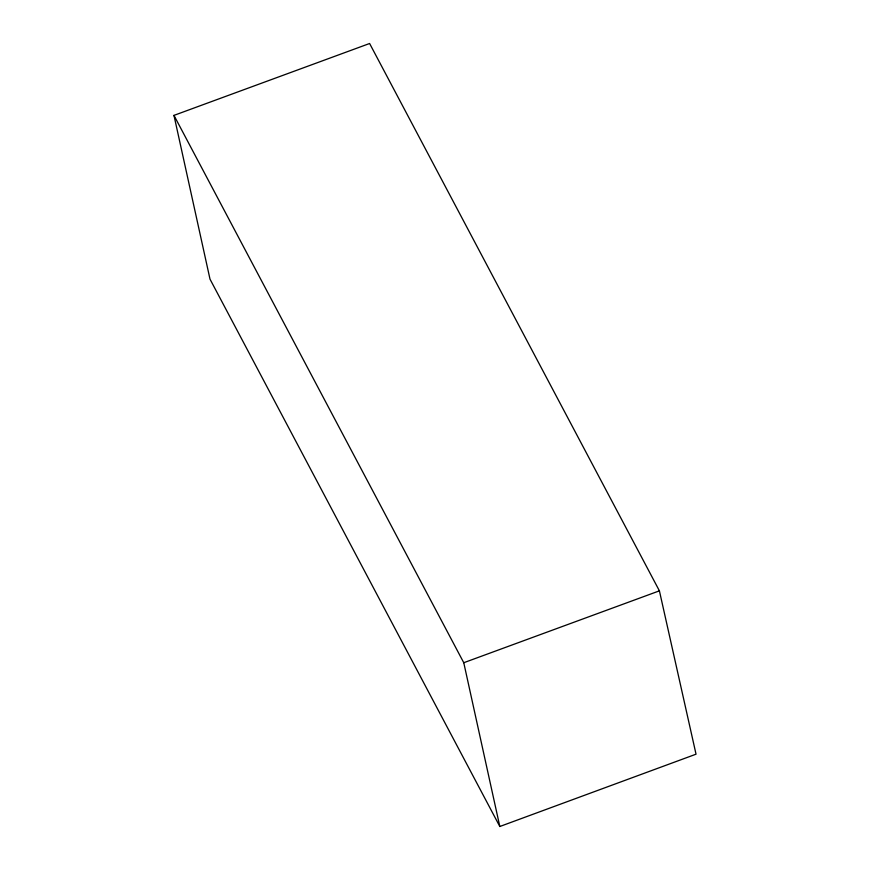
<?xml version="1.0" encoding="UTF-8"?>
<svg xmlns="http://www.w3.org/2000/svg" width="870" height="870" viewBox="0 0 870 870"><rect width="100%" height="100%" fill="white"/><g stroke="black" fill="none" stroke-linecap="round" stroke-linejoin="round"><path stroke-width="1.3" d="M499.815 826.5L696.033 754.192L659.406 590.839L369.609 43.5L173.967 115.384L210.007 279.161L499.815 826.5L463.764 662.722L173.967 115.384M463.764 662.722L659.406 590.839"/></g></svg>
